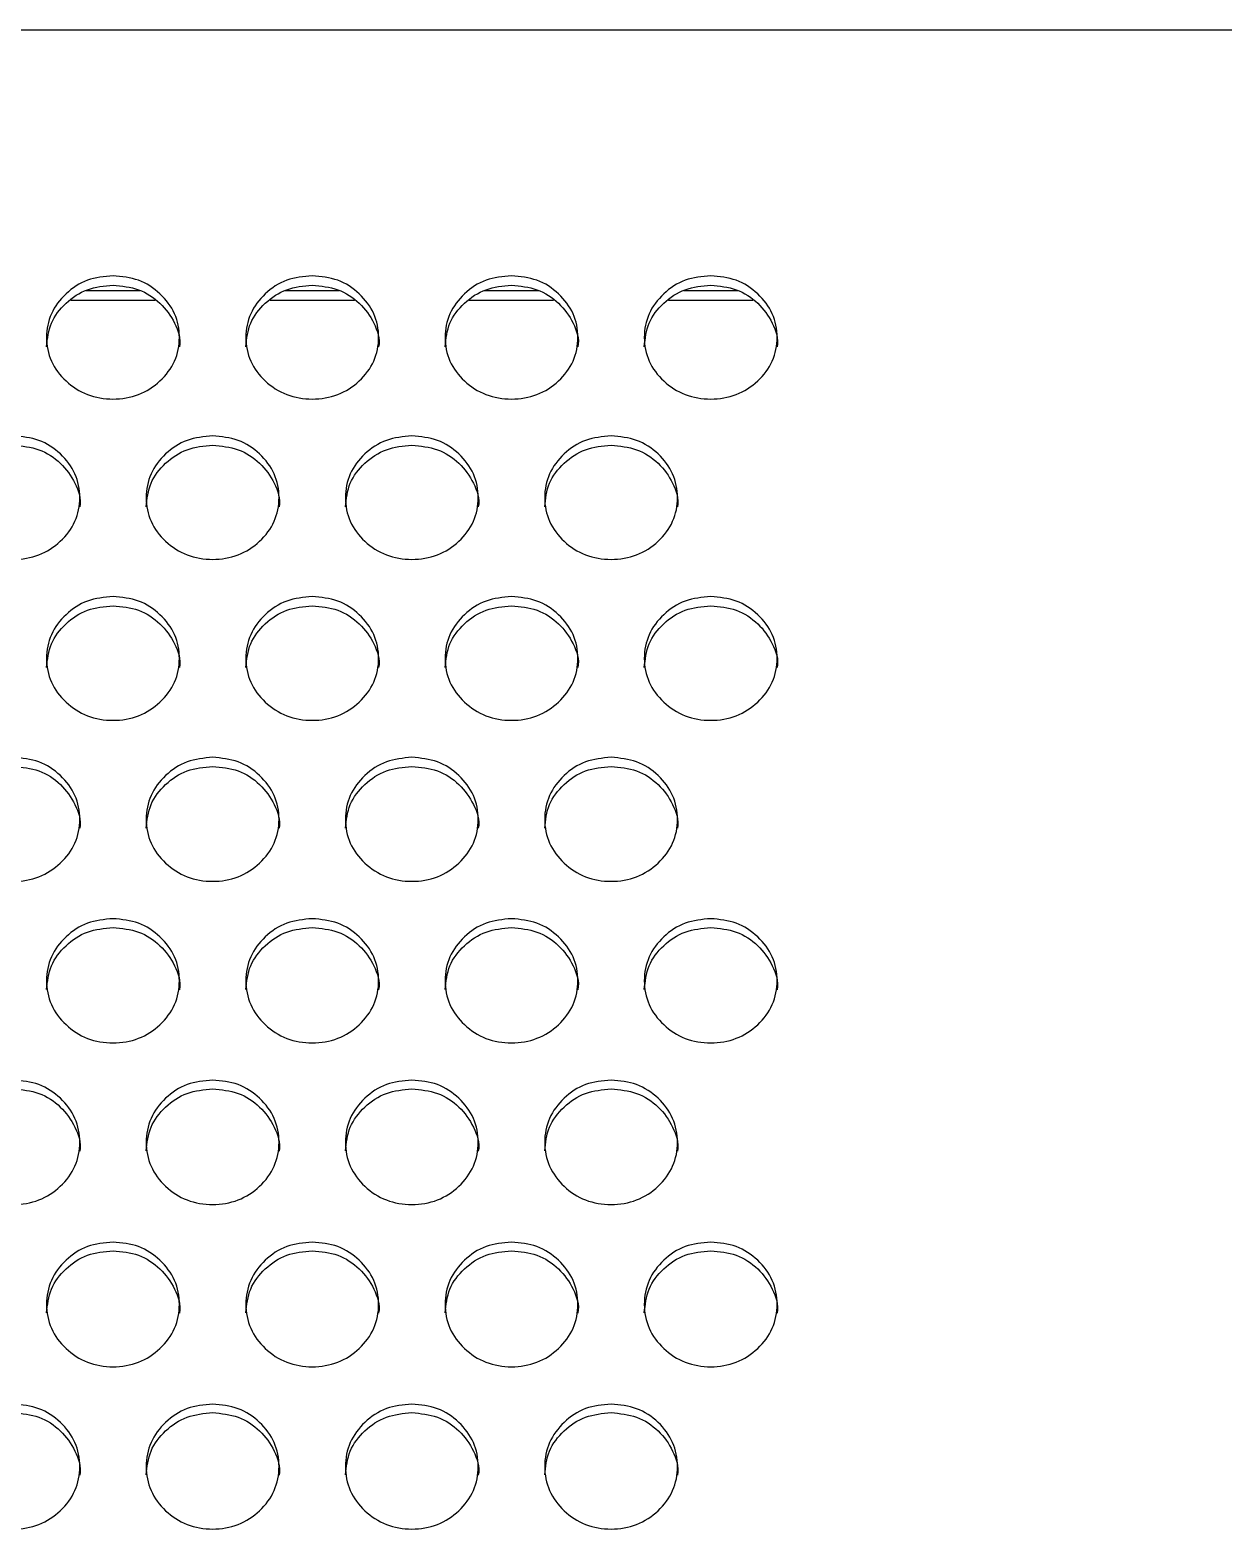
# Model space of a CAD drawing. Header units: millimetres. Extents: x 0.6 to 29.2, y 0.5 to 20.5.
# Drawn here: x 11.995 to 12.474, y 12.066 to 12.667 of the extents above; entities that cross this region are included whole.
import ezdxf

# ---------------------------------------------------------------- set-up
doc = ezdxf.new("R2010")
doc.units = ezdxf.units.MM

msp = doc.modelspace()

# ---------------------------------------------------------------- linework, layer by layer
for p, q in [((10.90135, 12.6673), (13.90135, 12.6673)), ((12.01719, 12.56267), (12.03883, 12.56267)), ((12.09719, 12.56267), (12.11883, 12.56267)), ((12.17719, 12.56267), (12.19883, 12.56267)), ((12.25719, 12.56267), (12.27883, 12.56267)), ((12.01109, 12.55883), (12.04494, 12.55883)), ((12.09109, 12.55883), (12.12494, 12.55883)), ((12.17109, 12.55883), (12.20494, 12.55883)), ((12.25109, 12.55883), (12.28494, 12.55883))]:
    msp.add_line(p, q)
for points, knots in [([(12.02802, 12.56861), (12.03153, 12.56828), (12.03855, 12.56761), (12.04731, 12.56174), (12.05344, 12.55367), (12.0553, 12.54389), (12.05344, 12.53413), (12.04731, 12.52599), (12.03855, 12.5203), (12.02802, 12.51857), (12.01748, 12.5203), (12.00872, 12.52599), (12.00259, 12.53413), (12.00073, 12.54389), (12.00259, 12.55367), (12.00872, 12.56174), (12.01748, 12.56763), (12.02451, 12.56828), (12.02802, 12.56861)], [0, 0, 0, 0, 0.062529, 0.124991, 0.187438, 0.249997, 0.312448, 0.375003, 0.437456, 0.500009, 0.562451, 0.625015, 0.68746, 0.75002, 0.81247, 0.875027, 0.937564, 1, 1, 1, 1]), ([(12.10802, 12.56861), (12.11153, 12.56828), (12.11855, 12.56761), (12.12731, 12.56174), (12.13344, 12.55367), (12.1353, 12.54389), (12.13344, 12.53413), (12.12731, 12.526), (12.11855, 12.5203), (12.10802, 12.51857), (12.09748, 12.5203), (12.08872, 12.52599), (12.08259, 12.53413), (12.08073, 12.54389), (12.08259, 12.55367), (12.08872, 12.56174), (12.09748, 12.56763), (12.10451, 12.56828), (12.10802, 12.56861)], [0, 0, 0, 0, 0.062527, 0.124989, 0.187436, 0.249995, 0.312446, 0.375002, 0.437455, 0.500006, 0.56245, 0.625014, 0.687458, 0.750019, 0.81247, 0.875026, 0.937561, 1, 1, 1, 1]), ([(12.18802, 12.56861), (12.19153, 12.56828), (12.19855, 12.56761), (12.20731, 12.56174), (12.21344, 12.55367), (12.2153, 12.54389), (12.21344, 12.53413), (12.20731, 12.526), (12.19855, 12.5203), (12.18802, 12.51857), (12.17748, 12.5203), (12.16872, 12.52599), (12.16259, 12.53413), (12.16073, 12.54389), (12.16259, 12.55367), (12.16872, 12.56174), (12.17748, 12.56763), (12.18451, 12.56828), (12.18802, 12.56861)], [0, 0, 0, 0, 0.062529, 0.124991, 0.187438, 0.249997, 0.312447, 0.375003, 0.437456, 0.500007, 0.562451, 0.625015, 0.68746, 0.75002, 0.81247, 0.875027, 0.937564, 1, 1, 1, 1]), ([(12.26802, 12.56861), (12.27153, 12.56828), (12.27855, 12.56761), (12.28731, 12.56174), (12.29344, 12.55367), (12.2953, 12.54389), (12.29344, 12.53413), (12.28731, 12.526), (12.27855, 12.5203), (12.26802, 12.51857), (12.25748, 12.5203), (12.24872, 12.52599), (12.24259, 12.53413), (12.24073, 12.54389), (12.24259, 12.55367), (12.24872, 12.56174), (12.25748, 12.56763), (12.26451, 12.56828), (12.26802, 12.56861)], [0, 0, 0, 0, 0.062527, 0.124991, 0.187436, 0.249996, 0.312447, 0.375003, 0.437454, 0.500007, 0.562451, 0.625015, 0.687459, 0.750019, 0.81247, 0.875027, 0.937562, 1, 1, 1, 1]), ([(12.00135, 12.54016), (12.00171, 12.54341), (12.00243, 12.54992), (12.00877, 12.55798), (12.01747, 12.56386), (12.0245, 12.56452), (12.02802, 12.56484)], [0, 0, 0, 0, 0.249418, 0.499737, 0.750045, 1, 1, 1, 1]), ([(12.02802, 12.56484), (12.03152, 12.56451), (12.03853, 12.56384), (12.04739, 12.55796), (12.05313, 12.54996), (12.05535, 12.54329), (12.05468, 12.54013), (12.05468, 12.54012)], [0, 0, 0, 0, 0.250096, 0.49987, 0.749515, 0.999554, 1, 1, 1, 1]), ([(12.08135, 12.54016), (12.08171, 12.54341), (12.08243, 12.54992), (12.08877, 12.55798), (12.09747, 12.56386), (12.1045, 12.56452), (12.10802, 12.56484)], [0, 0, 0, 0, 0.249419, 0.499737, 0.750037, 1, 1, 1, 1]), ([(12.10802, 12.56484), (12.11152, 12.56451), (12.11853, 12.56384), (12.12739, 12.55796), (12.13316, 12.54995), (12.13528, 12.5433), (12.13468, 12.54013), (12.13468, 12.54012)], [0, 0, 0, 0, 0.2500895, 0.499866, 0.7495139, 0.9995554, 1, 1, 1, 1]), ([(12.16135, 12.54016), (12.16171, 12.54341), (12.16243, 12.54992), (12.16877, 12.55798), (12.17747, 12.56386), (12.1845, 12.56452), (12.18802, 12.56484)], [0, 0, 0, 0, 0.249418, 0.499737, 0.750045, 1, 1, 1, 1]), ([(12.18802, 12.56484), (12.19152, 12.56451), (12.19853, 12.56384), (12.20739, 12.55796), (12.21313, 12.54996), (12.21535, 12.54329), (12.21468, 12.54013), (12.21468, 12.54012)], [0, 0, 0, 0, 0.250096, 0.49987, 0.749515, 0.999554, 1, 1, 1, 1]), ([(12.24135, 12.54016), (12.24171, 12.54341), (12.24243, 12.54992), (12.24877, 12.55798), (12.25747, 12.56386), (12.2645, 12.56452), (12.26802, 12.56484)], [0, 0, 0, 0, 0.249419, 0.499737, 0.750037, 1, 1, 1, 1]), ([(12.26802, 12.56484), (12.27152, 12.56451), (12.27853, 12.56384), (12.28739, 12.55796), (12.29313, 12.54996), (12.29535, 12.54329), (12.29468, 12.54013), (12.29468, 12.54012)], [0, 0, 0, 0, 0.250088, 0.499871, 0.749512, 0.999554, 1, 1, 1, 1]), ([(11.98802, 12.50434), (11.99153, 12.50401), (11.99855, 12.50333), (12.00731, 12.49745), (12.01344, 12.48937), (12.0153, 12.47957), (12.01344, 12.46978), (12.00731, 12.46164), (11.99855, 12.45593), (11.98802, 12.4542), (11.97748, 12.45593), (11.96872, 12.46163), (11.96259, 12.46979), (11.96073, 12.47957), (11.96259, 12.48937), (11.96872, 12.49745), (11.97748, 12.50335), (11.98451, 12.50401), (11.98802, 12.50434)], [0, 0, 0, 0, 0.062527, 0.124988, 0.187435, 0.249994, 0.312447, 0.375003, 0.437454, 0.500007, 0.562451, 0.625016, 0.687459, 0.750019, 0.81247, 0.875027, 0.937562, 1, 1, 1, 1]), ([(11.98802, 12.50062), (11.99152, 12.50029), (11.99853, 12.49962), (12.00739, 12.49373), (12.01313, 12.4857), (12.01535, 12.47903), (12.01468, 12.47585), (12.01468, 12.47585)], [0, 0, 0, 0, 0.2500885, 0.4998648, 0.7495113, 0.9995554, 1, 1, 1, 1]), ([(12.06802, 12.50434), (12.07153, 12.50401), (12.07855, 12.50333), (12.08731, 12.49745), (12.09344, 12.48937), (12.0953, 12.47957), (12.09344, 12.46978), (12.08731, 12.46164), (12.07855, 12.45593), (12.06802, 12.4542), (12.05748, 12.45593), (12.04872, 12.46163), (12.04259, 12.46979), (12.04073, 12.47957), (12.04259, 12.48937), (12.04872, 12.49745), (12.05748, 12.50335), (12.06451, 12.50401), (12.06802, 12.50434)], [0, 0, 0, 0, 0.062529, 0.124991, 0.187438, 0.249996, 0.312449, 0.375005, 0.437458, 0.500009, 0.562453, 0.625017, 0.687461, 0.750021, 0.812472, 0.875029, 0.937564, 1, 1, 1, 1]), ([(12.04135, 12.47589), (12.04171, 12.47914), (12.04243, 12.48566), (12.04877, 12.49374), (12.05747, 12.49963), (12.0645, 12.50029), (12.06802, 12.50062)], [0, 0, 0, 0, 0.24942, 0.499741, 0.750043, 1, 1, 1, 1]), ([(12.06802, 12.50062), (12.07152, 12.50029), (12.07853, 12.49962), (12.08739, 12.49373), (12.09313, 12.4857), (12.09535, 12.47903), (12.09468, 12.47585), (12.09468, 12.47585)], [0, 0, 0, 0, 0.250096, 0.49987, 0.749515, 0.999555, 1, 1, 1, 1]), ([(12.14802, 12.50434), (12.15153, 12.50401), (12.15855, 12.50333), (12.16731, 12.49745), (12.17344, 12.48937), (12.1753, 12.47957), (12.17344, 12.46978), (12.16731, 12.46164), (12.15855, 12.45593), (12.14802, 12.4542), (12.13748, 12.45593), (12.12872, 12.46163), (12.12259, 12.46979), (12.12073, 12.47957), (12.12259, 12.48937), (12.12872, 12.49746), (12.13748, 12.50335), (12.14451, 12.50401), (12.14802, 12.50434)], [0, 0, 0, 0, 0.062527, 0.12499, 0.187436, 0.249995, 0.312448, 0.375004, 0.437455, 0.500008, 0.562452, 0.625014, 0.68746, 0.750019, 0.81247, 0.875027, 0.937564, 1, 1, 1, 1]), ([(12.12135, 12.47589), (12.12171, 12.47914), (12.12243, 12.48566), (12.12877, 12.49374), (12.13747, 12.49963), (12.1445, 12.50029), (12.14802, 12.50062)], [0, 0, 0, 0, 0.249416, 0.499736, 0.750044, 1, 1, 1, 1]), ([(12.14802, 12.50062), (12.15152, 12.50029), (12.15853, 12.49962), (12.16739, 12.49373), (12.17313, 12.4857), (12.17535, 12.47903), (12.17468, 12.47585), (12.17468, 12.47585)], [0, 0, 0, 0, 0.250088, 0.499871, 0.749512, 0.999555, 1, 1, 1, 1]), ([(12.22802, 12.50434), (12.23153, 12.50401), (12.23855, 12.50333), (12.24731, 12.49745), (12.25344, 12.48937), (12.2553, 12.47957), (12.25344, 12.46978), (12.24731, 12.46164), (12.23855, 12.45593), (12.22802, 12.4542), (12.21748, 12.45593), (12.20872, 12.46163), (12.20259, 12.46979), (12.20073, 12.47957), (12.20259, 12.48937), (12.20872, 12.49745), (12.21748, 12.50335), (12.22451, 12.50401), (12.22802, 12.50434)], [0, 0, 0, 0, 0.062527, 0.124989, 0.187435, 0.249994, 0.312447, 0.375003, 0.437456, 0.500006, 0.56245, 0.625015, 0.687459, 0.750018, 0.81247, 0.875027, 0.937562, 1, 1, 1, 1]), ([(12.20135, 12.47589), (12.20171, 12.47914), (12.20243, 12.48566), (12.20877, 12.49374), (12.21747, 12.49963), (12.2245, 12.50029), (12.22802, 12.50062)], [0, 0, 0, 0, 0.2494172, 0.4997358, 0.7500355, 1, 1, 1, 1]), ([(12.22802, 12.50062), (12.23152, 12.50029), (12.23853, 12.49962), (12.24739, 12.49373), (12.25316, 12.4857), (12.25528, 12.47904), (12.25468, 12.47585), (12.25468, 12.47585)], [0, 0, 0, 0, 0.250089, 0.499867, 0.749514, 0.999557, 1, 1, 1, 1]), ([(12.02802, 12.43984), (12.03153, 12.43951), (12.03855, 12.43883), (12.04731, 12.43294), (12.05344, 12.42484), (12.0553, 12.41502), (12.05344, 12.40521), (12.04731, 12.39705), (12.03855, 12.39133), (12.02802, 12.3896), (12.01748, 12.39133), (12.00872, 12.39705), (12.00259, 12.40522), (12.00073, 12.41502), (12.00259, 12.42484), (12.00872, 12.43294), (12.01748, 12.43885), (12.02451, 12.43951), (12.02802, 12.43984)], [0, 0, 0, 0, 0.062529, 0.124991, 0.187437, 0.249996, 0.312449, 0.375003, 0.437456, 0.500009, 0.562451, 0.625015, 0.68746, 0.75002, 0.81247, 0.875027, 0.937564, 1, 1, 1, 1]), ([(12.10802, 12.43984), (12.11153, 12.43951), (12.11855, 12.43883), (12.12731, 12.43294), (12.13344, 12.42484), (12.1353, 12.41502), (12.13344, 12.40521), (12.12731, 12.39705), (12.11855, 12.39133), (12.10802, 12.3896), (12.09748, 12.39133), (12.08872, 12.39705), (12.08259, 12.40522), (12.08073, 12.41502), (12.08259, 12.42484), (12.08872, 12.43294), (12.09748, 12.43885), (12.10451, 12.43951), (12.10802, 12.43984)], [0, 0, 0, 0, 0.062527, 0.1249887, 0.1874354, 0.2499943, 0.3124463, 0.3750022, 0.4374555, 0.5000064, 0.5624507, 0.6250149, 0.6874584, 0.7500185, 0.8124697, 0.8750265, 0.9375616, 1, 1, 1, 1]), ([(12.18802, 12.43984), (12.19153, 12.43951), (12.19855, 12.43883), (12.20731, 12.43294), (12.21344, 12.42484), (12.2153, 12.41502), (12.21344, 12.40521), (12.20731, 12.39705), (12.19855, 12.39133), (12.18802, 12.3896), (12.17748, 12.39133), (12.16872, 12.39705), (12.16259, 12.40522), (12.16073, 12.41502), (12.16259, 12.42484), (12.16872, 12.43294), (12.17748, 12.43885), (12.18451, 12.43951), (12.18802, 12.43984)], [0, 0, 0, 0, 0.062529, 0.124991, 0.187437, 0.249996, 0.312448, 0.375004, 0.437457, 0.500008, 0.562452, 0.625016, 0.68746, 0.75002, 0.812471, 0.875027, 0.937564, 1, 1, 1, 1]), ([(12.26802, 12.43984), (12.27153, 12.43951), (12.27855, 12.43883), (12.28731, 12.43294), (12.29344, 12.42484), (12.2953, 12.41502), (12.29344, 12.40521), (12.28731, 12.39705), (12.27855, 12.39133), (12.26802, 12.3896), (12.25748, 12.39133), (12.24872, 12.39705), (12.24259, 12.40522), (12.24073, 12.41502), (12.24259, 12.42484), (12.24872, 12.43294), (12.25748, 12.43885), (12.26451, 12.43951), (12.26802, 12.43984)], [0, 0, 0, 0, 0.0625269, 0.1249904, 0.1874357, 0.2499949, 0.3124472, 0.375003, 0.4374542, 0.5000074, 0.5624515, 0.6250156, 0.687459, 0.750019, 0.8124701, 0.8750267, 0.9375617, 1, 1, 1, 1]), ([(12.00135, 12.41139), (12.00171, 12.41465), (12.00243, 12.42118), (12.00877, 12.42928), (12.01747, 12.43518), (12.0245, 12.43584), (12.02802, 12.43617)], [0, 0, 0, 0, 0.2494175, 0.4997366, 0.7500448, 1, 1, 1, 1]), ([(12.02802, 12.43617), (12.03152, 12.43584), (12.03853, 12.43516), (12.0474, 12.42926), (12.05313, 12.42122), (12.05536, 12.41454), (12.05468, 12.41135), (12.05468, 12.41135)], [0, 0, 0, 0, 0.250097, 0.49987, 0.749516, 0.999557, 1, 1, 1, 1]), ([(12.08135, 12.41139), (12.08171, 12.41465), (12.08243, 12.42118), (12.08877, 12.42928), (12.09747, 12.43518), (12.1045, 12.43584), (12.10802, 12.43617)], [0, 0, 0, 0, 0.249418, 0.499737, 0.750036, 1, 1, 1, 1]), ([(12.10802, 12.43617), (12.11152, 12.43584), (12.11853, 12.43516), (12.12739, 12.42926), (12.13316, 12.42121), (12.13528, 12.41455), (12.13468, 12.41135), (12.13468, 12.41135)], [0, 0, 0, 0, 0.250091, 0.499867, 0.749515, 0.999559, 1, 1, 1, 1]), ([(12.16135, 12.41139), (12.16171, 12.41465), (12.16243, 12.42118), (12.16877, 12.42928), (12.17747, 12.43518), (12.1845, 12.43584), (12.18802, 12.43617)], [0, 0, 0, 0, 0.2494175, 0.4997366, 0.7500448, 1, 1, 1, 1]), ([(12.18802, 12.43617), (12.19152, 12.43584), (12.19853, 12.43516), (12.2074, 12.42926), (12.21313, 12.42122), (12.21536, 12.41454), (12.21468, 12.41135), (12.21468, 12.41135)], [0, 0, 0, 0, 0.250097, 0.49987, 0.749516, 0.999557, 1, 1, 1, 1]), ([(12.24135, 12.41139), (12.24171, 12.41465), (12.24243, 12.42118), (12.24877, 12.42928), (12.25747, 12.43518), (12.2645, 12.43584), (12.26802, 12.43617)], [0, 0, 0, 0, 0.249418, 0.499737, 0.750036, 1, 1, 1, 1]), ([(12.26802, 12.43617), (12.27152, 12.43584), (12.27853, 12.43516), (12.2874, 12.42926), (12.29313, 12.42122), (12.29536, 12.41454), (12.29468, 12.41135), (12.29468, 12.41135)], [0, 0, 0, 0, 0.250089, 0.499871, 0.749513, 0.999557, 1, 1, 1, 1]), ([(11.98802, 12.37531), (11.99153, 12.37497), (11.99855, 12.37429), (12.00731, 12.36839), (12.01344, 12.36027), (12.0153, 12.35043), (12.01344, 12.34061), (12.00731, 12.33243), (11.99855, 12.3267), (11.98802, 12.32496), (11.97748, 12.3267), (11.96872, 12.33242), (11.96259, 12.34061), (11.96073, 12.35043), (11.96259, 12.36027), (11.96872, 12.36839), (11.97748, 12.37431), (11.98451, 12.37498), (11.98802, 12.37531)], [0, 0, 0, 0, 0.062527, 0.124989, 0.187435, 0.249995, 0.312447, 0.375003, 0.437454, 0.500007, 0.562451, 0.625015, 0.687459, 0.750019, 0.812469, 0.875026, 0.937562, 1, 1, 1, 1]), ([(12.06802, 12.37531), (12.07153, 12.37497), (12.07855, 12.37429), (12.08731, 12.36839), (12.09344, 12.36027), (12.0953, 12.35043), (12.09344, 12.34061), (12.08731, 12.33243), (12.07855, 12.3267), (12.06802, 12.32496), (12.05748, 12.3267), (12.04872, 12.33242), (12.04259, 12.34061), (12.04073, 12.35043), (12.04259, 12.36027), (12.04872, 12.36839), (12.05748, 12.37431), (12.06451, 12.37498), (12.06802, 12.37531)], [0, 0, 0, 0, 0.062529, 0.124991, 0.187438, 0.249997, 0.312449, 0.375005, 0.437458, 0.500009, 0.562453, 0.625017, 0.687461, 0.750021, 0.812471, 0.875029, 0.937564, 1, 1, 1, 1]), ([(12.14802, 12.37531), (12.15153, 12.37497), (12.15855, 12.37429), (12.16731, 12.36839), (12.17344, 12.36027), (12.1753, 12.35043), (12.17344, 12.34061), (12.16731, 12.33243), (12.15855, 12.3267), (12.14802, 12.32496), (12.13748, 12.3267), (12.12872, 12.33242), (12.12259, 12.34061), (12.12073, 12.35043), (12.12259, 12.36027), (12.12872, 12.36839), (12.13748, 12.37431), (12.14451, 12.37498), (12.14802, 12.37531)], [0, 0, 0, 0, 0.062527, 0.124991, 0.187436, 0.249996, 0.312448, 0.375003, 0.437455, 0.500008, 0.562452, 0.625014, 0.68746, 0.750019, 0.812469, 0.875027, 0.937564, 1, 1, 1, 1]), ([(12.22802, 12.37531), (12.23153, 12.37497), (12.23855, 12.37429), (12.24731, 12.36839), (12.25344, 12.36027), (12.2553, 12.35043), (12.25344, 12.34061), (12.24731, 12.33243), (12.23855, 12.3267), (12.22802, 12.32496), (12.21748, 12.3267), (12.20872, 12.33242), (12.20259, 12.34061), (12.20073, 12.35043), (12.20259, 12.36027), (12.20872, 12.36839), (12.21748, 12.37431), (12.22451, 12.37498), (12.22802, 12.37531)], [0, 0, 0, 0, 0.062527, 0.124989, 0.187435, 0.249995, 0.312447, 0.375002, 0.437456, 0.500007, 0.562451, 0.625015, 0.687459, 0.750019, 0.812469, 0.875026, 0.937561, 1, 1, 1, 1]), ([(11.98802, 12.37168), (11.99152, 12.37135), (11.99853, 12.37068), (12.0074, 12.36476), (12.01313, 12.3567), (12.01536, 12.35), (12.01468, 12.34681), (12.01468, 12.34681)], [0, 0, 0, 0, 0.250089, 0.499864, 0.749515, 0.999557, 1, 1, 1, 1]), ([(12.04135, 12.34685), (12.04171, 12.35012), (12.04243, 12.35666), (12.04877, 12.36477), (12.05747, 12.37069), (12.0645, 12.37135), (12.06802, 12.37168)], [0, 0, 0, 0, 0.249422, 0.499744, 0.750043, 1, 1, 1, 1]), ([(12.06802, 12.37168), (12.07152, 12.37135), (12.07853, 12.37068), (12.0874, 12.36476), (12.09313, 12.3567), (12.09536, 12.35), (12.09468, 12.34681), (12.09468, 12.34681)], [0, 0, 0, 0, 0.2500968, 0.4998695, 0.7495183, 0.9995571, 1, 1, 1, 1]), ([(12.12135, 12.34685), (12.12171, 12.35012), (12.12243, 12.35666), (12.12877, 12.36477), (12.13747, 12.37069), (12.1445, 12.37135), (12.14802, 12.37168)], [0, 0, 0, 0, 0.249418, 0.499739, 0.750045, 1, 1, 1, 1]), ([(12.14802, 12.37168), (12.15152, 12.37135), (12.15853, 12.37068), (12.1674, 12.36476), (12.17313, 12.3567), (12.17536, 12.35), (12.17468, 12.34681), (12.17468, 12.34681)], [0, 0, 0, 0, 0.2500887, 0.4998705, 0.7495153, 0.9995571, 1, 1, 1, 1]), ([(12.20135, 12.34685), (12.20171, 12.35012), (12.20243, 12.35666), (12.20877, 12.36477), (12.21747, 12.37069), (12.2245, 12.37135), (12.22802, 12.37168)], [0, 0, 0, 0, 0.249419, 0.499739, 0.750036, 1, 1, 1, 1]), ([(12.22802, 12.37168), (12.23152, 12.37135), (12.23853, 12.37067), (12.24739, 12.36476), (12.25316, 12.3567), (12.25528, 12.35001), (12.25468, 12.34681), (12.25468, 12.34681)], [0, 0, 0, 0, 0.25009, 0.499866, 0.749517, 0.999559, 1, 1, 1, 1]), ([(12.02802, 12.31054), (12.03153, 12.31021), (12.03855, 12.30953), (12.04731, 12.30361), (12.05344, 12.29548), (12.0553, 12.28562), (12.05344, 12.27577), (12.04731, 12.26758), (12.03855, 12.26184), (12.02802, 12.26009), (12.01748, 12.26184), (12.00872, 12.26758), (12.00259, 12.27578), (12.00073, 12.28562), (12.00259, 12.29548), (12.00872, 12.30361), (12.01748, 12.30955), (12.02451, 12.31021), (12.02802, 12.31054)], [0, 0, 0, 0, 0.062529, 0.124991, 0.187437, 0.249997, 0.312449, 0.375003, 0.437456, 0.500009, 0.562451, 0.625015, 0.68746, 0.750019, 0.81247, 0.875027, 0.937564, 1, 1, 1, 1]), ([(12.00135, 12.28209), (12.00171, 12.28536), (12.00243, 12.29192), (12.00877, 12.30005), (12.01747, 12.30598), (12.0245, 12.30664), (12.02802, 12.30697)], [0, 0, 0, 0, 0.2494188, 0.4997392, 0.7500445, 1, 1, 1, 1]), ([(12.02802, 12.30697), (12.03152, 12.30663), (12.03853, 12.30596), (12.04739, 12.30003), (12.05313, 12.29196), (12.05535, 12.28524), (12.05468, 12.28205), (12.05468, 12.28204)], [0, 0, 0, 0, 0.250096, 0.49987, 0.749514, 0.999553, 1, 1, 1, 1]), ([(12.10802, 12.31054), (12.11153, 12.31021), (12.11855, 12.30953), (12.12731, 12.30361), (12.13344, 12.29548), (12.1353, 12.28562), (12.13344, 12.27577), (12.12731, 12.26758), (12.11855, 12.26184), (12.10802, 12.26009), (12.09748, 12.26184), (12.08872, 12.26758), (12.08259, 12.27578), (12.08073, 12.28562), (12.08259, 12.29548), (12.08872, 12.30361), (12.09748, 12.30955), (12.10451, 12.31021), (12.10802, 12.31054)], [0, 0, 0, 0, 0.062527, 0.124989, 0.187435, 0.249995, 0.312447, 0.375002, 0.437455, 0.500006, 0.562451, 0.625015, 0.687459, 0.750018, 0.812469, 0.875027, 0.937561, 1, 1, 1, 1]), ([(12.08135, 12.28209), (12.08171, 12.28536), (12.08243, 12.29192), (12.08877, 12.30005), (12.09747, 12.30598), (12.1045, 12.30664), (12.10802, 12.30697)], [0, 0, 0, 0, 0.24942, 0.499739, 0.750036, 1, 1, 1, 1]), ([(12.10802, 12.30697), (12.11152, 12.30663), (12.11853, 12.30596), (12.12739, 12.30003), (12.13317, 12.29195), (12.13528, 12.28525), (12.13468, 12.28205), (12.13468, 12.28204)], [0, 0, 0, 0, 0.25009, 0.499867, 0.749513, 0.999555, 1, 1, 1, 1]), ([(12.18802, 12.31054), (12.19153, 12.31021), (12.19855, 12.30953), (12.20731, 12.30361), (12.21344, 12.29548), (12.2153, 12.28562), (12.21344, 12.27577), (12.20731, 12.26758), (12.19855, 12.26184), (12.18802, 12.26009), (12.17748, 12.26184), (12.16872, 12.26758), (12.16259, 12.27578), (12.16073, 12.28562), (12.16259, 12.29548), (12.16872, 12.30361), (12.17748, 12.30955), (12.18451, 12.31021), (12.18802, 12.31054)], [0, 0, 0, 0, 0.062529, 0.124991, 0.187437, 0.249997, 0.312448, 0.375004, 0.437457, 0.500008, 0.562452, 0.625016, 0.687461, 0.75002, 0.81247, 0.875027, 0.937564, 1, 1, 1, 1]), ([(12.16135, 12.28209), (12.16171, 12.28536), (12.16243, 12.29192), (12.16877, 12.30005), (12.17747, 12.30598), (12.1845, 12.30664), (12.18802, 12.30697)], [0, 0, 0, 0, 0.2494188, 0.4997392, 0.7500445, 1, 1, 1, 1]), ([(12.18802, 12.30697), (12.19152, 12.30663), (12.19853, 12.30596), (12.20739, 12.30003), (12.21313, 12.29196), (12.21535, 12.28524), (12.21468, 12.28205), (12.21468, 12.28204)], [0, 0, 0, 0, 0.250096, 0.49987, 0.749514, 0.999553, 1, 1, 1, 1]), ([(12.26802, 12.31054), (12.27153, 12.31021), (12.27855, 12.30953), (12.28731, 12.30361), (12.29344, 12.29548), (12.2953, 12.28562), (12.29344, 12.27577), (12.28731, 12.26758), (12.27855, 12.26184), (12.26802, 12.26009), (12.25748, 12.26184), (12.24872, 12.26758), (12.24259, 12.27578), (12.24073, 12.28562), (12.24259, 12.29548), (12.24872, 12.30361), (12.25748, 12.30955), (12.26451, 12.31021), (12.26802, 12.31054)], [0, 0, 0, 0, 0.062527, 0.124991, 0.187436, 0.249995, 0.312448, 0.375003, 0.437454, 0.500007, 0.562452, 0.625016, 0.687459, 0.750019, 0.81247, 0.875027, 0.937562, 1, 1, 1, 1]), ([(12.24135, 12.28209), (12.24171, 12.28536), (12.24243, 12.29192), (12.24877, 12.30005), (12.25747, 12.30598), (12.2645, 12.30664), (12.26802, 12.30697)], [0, 0, 0, 0, 0.24942, 0.499739, 0.750036, 1, 1, 1, 1]), ([(12.26802, 12.30697), (12.27152, 12.30663), (12.27853, 12.30596), (12.28739, 12.30003), (12.29313, 12.29196), (12.29535, 12.28524), (12.29468, 12.28205), (12.29468, 12.28204)], [0, 0, 0, 0, 0.250088, 0.499872, 0.749511, 0.999553, 1, 1, 1, 1]), ([(11.98802, 12.24575), (11.99153, 12.24541), (11.99855, 12.24473), (12.00731, 12.2388), (12.01344, 12.23065), (12.0153, 12.22078), (12.01344, 12.21091), (12.00731, 12.2027), (11.99855, 12.19695), (11.98802, 12.1952), (11.97748, 12.19695), (11.96872, 12.20269), (11.96259, 12.21091), (11.96073, 12.22077), (11.96259, 12.23065), (11.96872, 12.23881), (11.97748, 12.24475), (11.98451, 12.24542), (11.98802, 12.24575)], [0, 0, 0, 0, 0.0625271, 0.1249885, 0.187435, 0.249995, 0.312447, 0.3750029, 0.4374541, 0.5000072, 0.5624514, 0.6250152, 0.687459, 0.7500189, 0.8124691, 0.8750262, 0.9375616, 1, 1, 1, 1]), ([(11.98802, 12.24222), (11.99152, 12.24188), (11.99853, 12.24121), (12.00739, 12.23527), (12.01313, 12.22718), (12.01535, 12.22046), (12.01468, 12.21725), (12.01468, 12.21725)], [0, 0, 0, 0, 0.250089, 0.499863, 0.749511, 0.999554, 1, 1, 1, 1]), ([(12.06802, 12.24575), (12.07153, 12.24541), (12.07855, 12.24473), (12.08731, 12.2388), (12.09344, 12.23065), (12.0953, 12.22078), (12.09344, 12.21091), (12.08731, 12.2027), (12.07855, 12.19695), (12.06802, 12.1952), (12.05748, 12.19695), (12.04872, 12.20269), (12.04259, 12.21091), (12.04073, 12.22077), (12.04259, 12.23065), (12.04872, 12.23881), (12.05748, 12.24475), (12.06451, 12.24542), (12.06802, 12.24575)], [0, 0, 0, 0, 0.062529, 0.124991, 0.187438, 0.249997, 0.312449, 0.375005, 0.437458, 0.500009, 0.562453, 0.625017, 0.687461, 0.750021, 0.812471, 0.875028, 0.937564, 1, 1, 1, 1]), ([(12.04135, 12.21729), (12.04171, 12.22057), (12.04243, 12.22714), (12.04877, 12.23529), (12.05747, 12.24123), (12.0645, 12.24189), (12.06802, 12.24222)], [0, 0, 0, 0, 0.24942, 0.499742, 0.750043, 1, 1, 1, 1]), ([(12.06802, 12.24222), (12.07152, 12.24188), (12.07853, 12.24121), (12.08739, 12.23527), (12.09313, 12.22718), (12.09535, 12.22046), (12.09468, 12.21725), (12.09468, 12.21725)], [0, 0, 0, 0, 0.250097, 0.499869, 0.749515, 0.999554, 1, 1, 1, 1]), ([(12.14802, 12.24575), (12.15153, 12.24541), (12.15855, 12.24473), (12.16731, 12.2388), (12.17344, 12.23065), (12.1753, 12.22078), (12.17344, 12.21091), (12.16731, 12.2027), (12.15855, 12.19695), (12.14802, 12.1952), (12.13748, 12.19695), (12.12872, 12.2027), (12.12259, 12.21091), (12.12073, 12.22077), (12.12259, 12.23065), (12.12872, 12.23881), (12.13748, 12.24475), (12.14451, 12.24542), (12.14802, 12.24575)], [0, 0, 0, 0, 0.062527, 0.124991, 0.187436, 0.249996, 0.312448, 0.375004, 0.437455, 0.500008, 0.562452, 0.625014, 0.687459, 0.750019, 0.812469, 0.875027, 0.937564, 1, 1, 1, 1]), ([(12.12135, 12.21729), (12.12171, 12.22057), (12.12243, 12.22714), (12.12877, 12.23529), (12.13747, 12.24123), (12.1445, 12.24189), (12.14802, 12.24222)], [0, 0, 0, 0, 0.249417, 0.499737, 0.750045, 1, 1, 1, 1]), ([(12.14802, 12.24222), (12.15152, 12.24188), (12.15853, 12.24121), (12.16739, 12.23527), (12.17313, 12.22718), (12.17535, 12.22046), (12.17468, 12.21725), (12.17468, 12.21725)], [0, 0, 0, 0, 0.2500889, 0.4998698, 0.7495119, 0.9995544, 1, 1, 1, 1]), ([(12.22802, 12.24575), (12.23153, 12.24541), (12.23855, 12.24473), (12.24731, 12.2388), (12.25344, 12.23065), (12.2553, 12.22078), (12.25344, 12.21091), (12.24731, 12.2027), (12.23855, 12.19695), (12.22802, 12.1952), (12.21748, 12.19695), (12.20872, 12.20269), (12.20259, 12.21091), (12.20073, 12.22077), (12.20259, 12.23065), (12.20872, 12.23881), (12.21748, 12.24475), (12.22451, 12.24542), (12.22802, 12.24575)], [0, 0, 0, 0, 0.062527, 0.124989, 0.187435, 0.249995, 0.312447, 0.375002, 0.437456, 0.500007, 0.562451, 0.625015, 0.687459, 0.750019, 0.812469, 0.875026, 0.937562, 1, 1, 1, 1]), ([(12.20135, 12.21729), (12.20171, 12.22057), (12.20243, 12.22714), (12.20877, 12.23529), (12.21747, 12.24123), (12.2245, 12.24189), (12.22802, 12.24222)], [0, 0, 0, 0, 0.249418, 0.499738, 0.750036, 1, 1, 1, 1]), ([(12.22802, 12.24222), (12.23152, 12.24188), (12.23853, 12.24121), (12.24739, 12.23527), (12.25316, 12.22717), (12.25528, 12.22047), (12.25468, 12.21725), (12.25468, 12.21725)], [0, 0, 0, 0, 0.25009, 0.499865, 0.749514, 0.999556, 1, 1, 1, 1]), ([(12.02802, 12.18073), (12.03153, 12.18039), (12.03855, 12.17971), (12.04731, 12.17377), (12.05344, 12.1656), (12.0553, 12.15571), (12.05344, 12.14582), (12.04731, 12.13759), (12.03855, 12.13183), (12.02802, 12.13008), (12.01748, 12.13183), (12.00872, 12.13759), (12.00259, 12.14583), (12.00073, 12.1557), (12.00259, 12.16561), (12.00872, 12.17377), (12.01748, 12.17973), (12.02451, 12.1804), (12.02802, 12.18073)], [0, 0, 0, 0, 0.062529, 0.12499, 0.187438, 0.249997, 0.312448, 0.375002, 0.437456, 0.500009, 0.562451, 0.625015, 0.68746, 0.750019, 0.81247, 0.875027, 0.937564, 1, 1, 1, 1]), ([(12.10802, 12.18073), (12.11153, 12.18039), (12.11855, 12.17971), (12.12731, 12.17377), (12.13344, 12.1656), (12.1353, 12.15571), (12.13344, 12.14582), (12.12731, 12.13759), (12.11855, 12.13183), (12.10802, 12.13008), (12.09748, 12.13183), (12.08872, 12.13759), (12.08259, 12.14583), (12.08073, 12.1557), (12.08259, 12.16561), (12.08872, 12.17377), (12.09748, 12.17973), (12.10451, 12.1804), (12.10802, 12.18073)], [0, 0, 0, 0, 0.062527, 0.124988, 0.187436, 0.249995, 0.312446, 0.375001, 0.437455, 0.500006, 0.56245, 0.625014, 0.687458, 0.750018, 0.812469, 0.875026, 0.937562, 1, 1, 1, 1]), ([(12.18802, 12.18073), (12.19153, 12.18039), (12.19855, 12.17971), (12.20731, 12.17377), (12.21344, 12.1656), (12.2153, 12.15571), (12.21344, 12.14582), (12.20731, 12.13759), (12.19855, 12.13183), (12.18802, 12.13008), (12.17748, 12.13183), (12.16872, 12.13759), (12.16259, 12.14583), (12.16073, 12.1557), (12.16259, 12.16561), (12.16872, 12.17377), (12.17748, 12.17973), (12.18451, 12.1804), (12.18802, 12.18073)], [0, 0, 0, 0, 0.062529, 0.12499, 0.187438, 0.249997, 0.312448, 0.375003, 0.437456, 0.500007, 0.562451, 0.625015, 0.68746, 0.75002, 0.81247, 0.875027, 0.937564, 1, 1, 1, 1]), ([(12.26802, 12.18073), (12.27153, 12.18039), (12.27855, 12.17971), (12.28731, 12.17377), (12.29344, 12.1656), (12.2953, 12.15571), (12.29344, 12.14582), (12.28731, 12.13759), (12.27855, 12.13183), (12.26802, 12.13008), (12.25748, 12.13183), (12.24872, 12.13759), (12.24259, 12.14583), (12.24073, 12.1557), (12.24259, 12.16561), (12.24872, 12.17377), (12.25748, 12.17973), (12.26451, 12.1804), (12.26802, 12.18073)], [0, 0, 0, 0, 0.062527, 0.1249899, 0.1874363, 0.2499955, 0.3124469, 0.3750022, 0.4374539, 0.500007, 0.5624511, 0.625015, 0.6874589, 0.7500186, 0.8124694, 0.8750265, 0.9375617, 1, 1, 1, 1]), ([(12.00135, 12.15227), (12.00171, 12.15556), (12.00243, 12.16214), (12.00877, 12.1703), (12.01747, 12.17625), (12.0245, 12.17692), (12.02802, 12.17725)], [0, 0, 0, 0, 0.249421, 0.499737, 0.750045, 1, 1, 1, 1]), ([(12.02802, 12.17725), (12.03152, 12.17691), (12.03853, 12.17624), (12.0474, 12.17029), (12.05313, 12.16218), (12.05535, 12.15545), (12.05468, 12.15224), (12.05468, 12.15223)], [0, 0, 0, 0, 0.250096, 0.499869, 0.749514, 0.999556, 1, 1, 1, 1]), ([(12.08135, 12.15227), (12.08171, 12.15556), (12.08243, 12.16214), (12.08877, 12.1703), (12.09747, 12.17625), (12.1045, 12.17692), (12.10802, 12.17725)], [0, 0, 0, 0, 0.2494217, 0.4997375, 0.7500364, 1, 1, 1, 1]), ([(12.10802, 12.17725), (12.11152, 12.17691), (12.11853, 12.17624), (12.12739, 12.17029), (12.13316, 12.16217), (12.13528, 12.15546), (12.13468, 12.15224), (12.13468, 12.15223)], [0, 0, 0, 0, 0.25009, 0.499865, 0.749513, 0.999558, 1, 1, 1, 1]), ([(12.16135, 12.15227), (12.16171, 12.15556), (12.16243, 12.16214), (12.16877, 12.1703), (12.17747, 12.17625), (12.1845, 12.17692), (12.18802, 12.17725)], [0, 0, 0, 0, 0.249421, 0.499737, 0.750045, 1, 1, 1, 1]), ([(12.18802, 12.17725), (12.19152, 12.17691), (12.19853, 12.17624), (12.20739, 12.17029), (12.21313, 12.16218), (12.21535, 12.15545), (12.21468, 12.15224), (12.21468, 12.15223)], [0, 0, 0, 0, 0.250096, 0.499869, 0.749514, 0.999556, 1, 1, 1, 1]), ([(12.24135, 12.15227), (12.24171, 12.15556), (12.24243, 12.16214), (12.24877, 12.1703), (12.25747, 12.17625), (12.2645, 12.17692), (12.26802, 12.17725)], [0, 0, 0, 0, 0.2494217, 0.4997375, 0.7500364, 1, 1, 1, 1]), ([(12.26802, 12.17725), (12.27152, 12.17691), (12.27853, 12.17624), (12.2874, 12.17029), (12.29313, 12.16218), (12.29535, 12.15545), (12.29468, 12.15224), (12.29468, 12.15223)], [0, 0, 0, 0, 0.250088, 0.49987, 0.749511, 0.999556, 1, 1, 1, 1]), ([(11.98802, 12.11568), (11.99153, 12.11534), (11.99855, 12.11466), (12.00731, 12.10871), (12.01344, 12.10052), (12.0153, 12.09061), (12.01344, 12.08071), (12.00731, 12.07246), (11.99855, 12.06669), (11.98802, 12.06494), (11.97748, 12.06669), (11.96872, 12.07246), (11.96259, 12.08071), (11.96073, 12.09061), (11.96259, 12.10053), (11.96872, 12.10871), (11.97748, 12.11468), (11.98451, 12.11535), (11.98802, 12.11568)], [0, 0, 0, 0, 0.062527, 0.124989, 0.187436, 0.249995, 0.312447, 0.375003, 0.437454, 0.500007, 0.562451, 0.625015, 0.687459, 0.750019, 0.812469, 0.875027, 0.937562, 1, 1, 1, 1]), ([(12.06802, 12.11568), (12.07153, 12.11534), (12.07855, 12.11466), (12.08731, 12.10871), (12.09344, 12.10052), (12.0953, 12.09061), (12.09344, 12.08071), (12.08731, 12.07246), (12.07855, 12.06669), (12.06802, 12.06494), (12.05748, 12.06669), (12.04872, 12.07246), (12.04259, 12.08071), (12.04073, 12.09061), (12.04259, 12.10053), (12.04872, 12.10871), (12.05748, 12.11468), (12.06451, 12.11535), (12.06802, 12.11568)], [0, 0, 0, 0, 0.062529, 0.124991, 0.187438, 0.249997, 0.312448, 0.375005, 0.437458, 0.500008, 0.562453, 0.625017, 0.687461, 0.750021, 0.812471, 0.875029, 0.937564, 1, 1, 1, 1]), ([(12.14802, 12.11568), (12.15153, 12.11534), (12.15855, 12.11466), (12.16731, 12.10871), (12.17344, 12.10052), (12.1753, 12.09061), (12.17344, 12.08071), (12.16731, 12.07246), (12.15855, 12.06669), (12.14802, 12.06494), (12.13748, 12.06669), (12.12872, 12.07246), (12.12259, 12.08071), (12.12073, 12.09061), (12.12259, 12.10053), (12.12872, 12.10871), (12.13748, 12.11468), (12.14451, 12.11535), (12.14802, 12.11568)], [0, 0, 0, 0, 0.062527, 0.124991, 0.187436, 0.249996, 0.312447, 0.375003, 0.437454, 0.500008, 0.562452, 0.625014, 0.687459, 0.750019, 0.81247, 0.875027, 0.937564, 1, 1, 1, 1]), ([(12.22802, 12.11568), (12.23153, 12.11534), (12.23855, 12.11466), (12.24731, 12.10871), (12.25344, 12.10052), (12.2553, 12.09061), (12.25344, 12.08071), (12.24731, 12.07246), (12.23855, 12.06669), (12.22802, 12.06494), (12.21748, 12.06669), (12.20872, 12.07246), (12.20259, 12.08071), (12.20073, 12.09061), (12.20259, 12.10053), (12.20872, 12.10871), (12.21748, 12.11468), (12.22451, 12.11535), (12.22802, 12.11568)], [0, 0, 0, 0, 0.062527, 0.124989, 0.187436, 0.249995, 0.312446, 0.375002, 0.437455, 0.500006, 0.56245, 0.625014, 0.687459, 0.750018, 0.812469, 0.875027, 0.937562, 1, 1, 1, 1]), ([(11.98802, 12.11225), (11.99152, 12.11191), (11.99853, 12.11124), (12.00739, 12.10528), (12.01313, 12.09715), (12.01535, 12.0904), (12.01468, 12.08719), (12.01468, 12.08718)], [0, 0, 0, 0, 0.250089, 0.499865, 0.749511, 0.999556, 1, 1, 1, 1]), ([(12.04135, 12.08722), (12.04171, 12.09052), (12.04243, 12.09712), (12.04877, 12.10529), (12.05747, 12.11125), (12.0645, 12.11192), (12.06802, 12.11225)], [0, 0, 0, 0, 0.249421, 0.499742, 0.750043, 1, 1, 1, 1]), ([(12.06802, 12.11225), (12.07152, 12.11191), (12.07853, 12.11124), (12.08739, 12.10528), (12.09313, 12.09715), (12.09535, 12.0904), (12.09468, 12.08719), (12.09468, 12.08718)], [0, 0, 0, 0, 0.250097, 0.49987, 0.749515, 0.999556, 1, 1, 1, 1]), ([(12.12135, 12.08722), (12.12171, 12.09052), (12.12243, 12.09712), (12.12877, 12.10529), (12.13747, 12.11125), (12.1445, 12.11192), (12.14802, 12.11225)], [0, 0, 0, 0, 0.249418, 0.499737, 0.750044, 1, 1, 1, 1]), ([(12.14802, 12.11225), (12.15152, 12.11191), (12.15853, 12.11124), (12.1674, 12.10528), (12.17313, 12.09715), (12.17535, 12.0904), (12.17468, 12.08719), (12.17468, 12.08718)], [0, 0, 0, 0, 0.2500885, 0.4998712, 0.7495118, 0.999556, 1, 1, 1, 1]), ([(12.20135, 12.08722), (12.20171, 12.09052), (12.20243, 12.09712), (12.20877, 12.10529), (12.21747, 12.11125), (12.2245, 12.11192), (12.22802, 12.11225)], [0, 0, 0, 0, 0.249418, 0.499737, 0.750036, 1, 1, 1, 1]), ([(12.22802, 12.11225), (12.23152, 12.11191), (12.23853, 12.11124), (12.24739, 12.10528), (12.25316, 12.09715), (12.25528, 12.09041), (12.25468, 12.08719), (12.25468, 12.08718)], [0, 0, 0, 0, 0.25009, 0.499866, 0.749514, 0.999558, 1, 1, 1, 1])]:
    msp.add_open_spline(points, degree=3, knots=knots)

doc.saveas('drawing.dxf')
